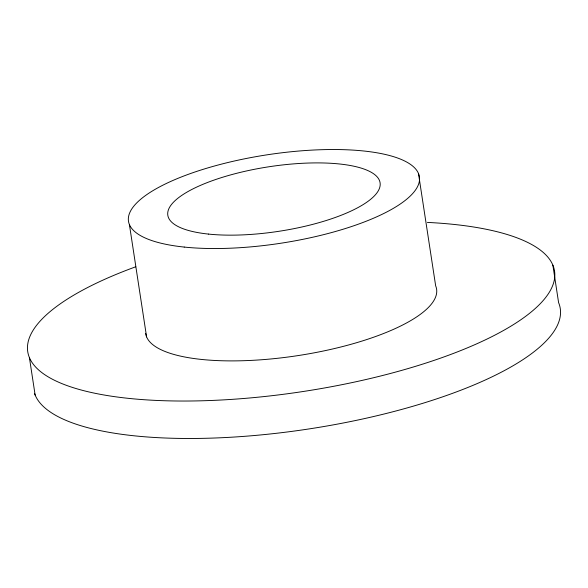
<?xml version="1.0" encoding="UTF-8"?>
<svg xmlns="http://www.w3.org/2000/svg" width="588" height="588" viewBox="0 0 588 588"><rect width="100%" height="100%" fill="white"/><g stroke="black" fill="none" stroke-linecap="round" stroke-linejoin="round"><path stroke-width="0.88" d="M552.867 265.188L558.6 302.636A266.46 81.012 -8.7 0 1 326.002 426.16A266.46 81.012 -8.7 0 1 34.501 393.357M418.48 173.519L435.671 285.871A147.147 44.739 -8.7 0 1 302.974 354.807A147.147 44.739 -8.7 0 1 145.648 333.411M129.404 224.542L146.596 336.895M29.4 357.577L35.133 395.033M427.402 222.411A266.46 81.012 -8.7 0 1 496.889 334.072A266.46 81.012 -8.7 0 1 100.489 394.357A266.46 81.012 -8.7 0 1 135.769 266.768M208.468 234.083A107.376 32.649 -8.7 0 0 379.157 189.057A107.376 32.649 -8.7 0 0 234.2 173.938A107.376 32.649 -8.7 0 0 208.468 234.083M184.22 247.07A147.147 44.739 -8.7 0 0 418.127 185.367A147.147 44.739 -8.7 0 0 219.478 164.647A147.147 44.739 -8.7 0 0 184.22 247.07"/></g></svg>
